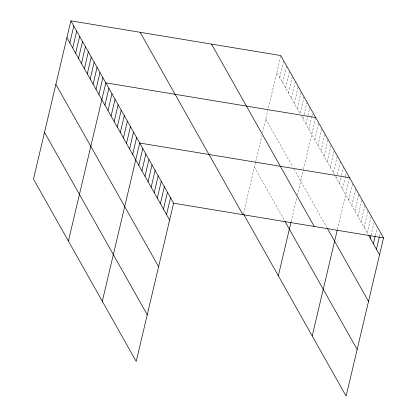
<?xml version="1.0" encoding="UTF-8"?>
<svg xmlns="http://www.w3.org/2000/svg" width="417" height="417" viewBox="0 0 417 417"><rect width="100%" height="100%" fill="white"/><g stroke="black" fill="none" stroke-linecap="round" stroke-linejoin="round"><path stroke-width="0.31" stroke-dasharray="2.08 1.56" d="M243.392 213.785L255.59 162.187M255.736 161.572L261.855 135.681M262.585 132.601L280.797 55.555M279.729 77.541L283.706 60.72M282.643 82.707L286.62 65.886M285.551 87.878L289.528 71.057M288.46 93.043L292.437 76.222M291.374 98.209L295.351 81.388M294.282 103.374L298.259 86.554M297.196 108.545L301.022 92.345M304.082 96.89L300.104 113.711L276.82 72.376M303.013 118.876L303.899 115.139M304.045 114.519L306.844 102.681M305.927 124.042L307.84 115.947M307.986 115.321L309.904 107.221M308.835 129.213L311.78 116.75M311.926 116.129L312.667 113.012M291.097 221.729L296.925 197.069M297.363 195.224L303.362 169.844M303.508 169.224L315.721 117.558M314.83 139.851L318.802 123.031M317.91 145.319L321.888 128.499M320.991 150.792L324.968 133.972M324.072 156.26L328.049 139.44M327.152 161.733L331.129 144.913M330.238 167.201L334.215 150.381M333.319 172.674L337.144 156.479M336.399 178.148L336.696 176.902M337.285 174.41L340.23 161.947M339.48 183.616L341.247 176.141M341.398 175.515L343.311 167.42M342.566 189.089L345.511 176.626M345.657 176.005L346.391 172.888M337.41 229.402L349.472 178.361M348.727 200.03L352.704 183.209M351.807 205.503L355.784 188.677M354.888 210.971L358.865 194.15M357.974 216.444L361.946 199.623M361.054 221.912L365.031 205.091M364.135 227.385L368.112 210.564M367.215 232.853L371.193 216.032M371.036 235.209L373.835 223.371M375.295 235.699L376.916 228.844M379.553 236.184L379.996 234.318M301.559 116.296L368.143 234.495M265.791 119.038L292.854 167.092M294.021 169.161L326.907 227.546M254.422 167.118L284.399 220.338"/><path stroke-width="0.63" d="M70.885 20.85L33.48 179.081L136.203 361.445L173.608 203.215L70.885 20.85L280.797 55.555L383.52 237.919L346.115 396.15L243.684 214.302M69.821 42.836L73.793 26.016M72.73 48.007L76.707 31.186M75.639 53.173L79.616 36.352M78.552 58.338L82.524 41.518M81.461 63.504L85.438 46.683M84.37 68.675L88.347 51.854M87.283 73.84L91.26 57.02M90.192 79.006L94.169 62.185M93.1 84.171L97.078 67.351M96.014 89.342L99.991 72.522M98.923 94.508L102.9 77.687M68.404 241.089L105.809 82.853L315.721 117.558M104.917 105.147L108.894 88.326M107.998 110.614L111.975 93.794M111.078 116.088L115.056 99.267M114.159 121.561L118.136 104.74M117.245 127.029L121.217 110.208M120.325 132.502L124.302 115.681M123.406 137.97L127.383 121.149M126.487 143.443L130.464 126.622M129.567 148.911L133.544 132.09M132.653 154.384L136.63 137.563M102.306 301.267L139.711 143.036L349.623 177.736M138.814 165.325L142.791 148.504M141.895 170.798L145.872 153.977M144.98 176.266L148.952 159.445M148.061 181.739L152.038 164.918M151.142 187.207L155.119 170.386M154.222 192.68L158.199 175.859M157.303 198.153L161.28 181.332M160.389 203.621L164.361 186.8M163.469 209.094L167.446 192.273M166.55 214.562L170.527 197.741M278.316 275.788L290.951 222.344M312.218 335.972L337.259 230.022M370.296 238.326L370.885 235.834M373.382 243.799L375.149 236.319M376.462 249.267L379.407 236.809M173.608 203.215L383.52 237.919M368.758 235.589L379.543 254.74M327.22 228.094L368.513 301.402M211.523 44.103L314.251 226.467M284.983 221.375L357.145 349.482M140.154 32.302L242.876 214.666M66.908 37.671L169.63 220.035M55.878 84.338L158.601 266.703M44.51 132.418L147.232 314.783"/></g></svg>
